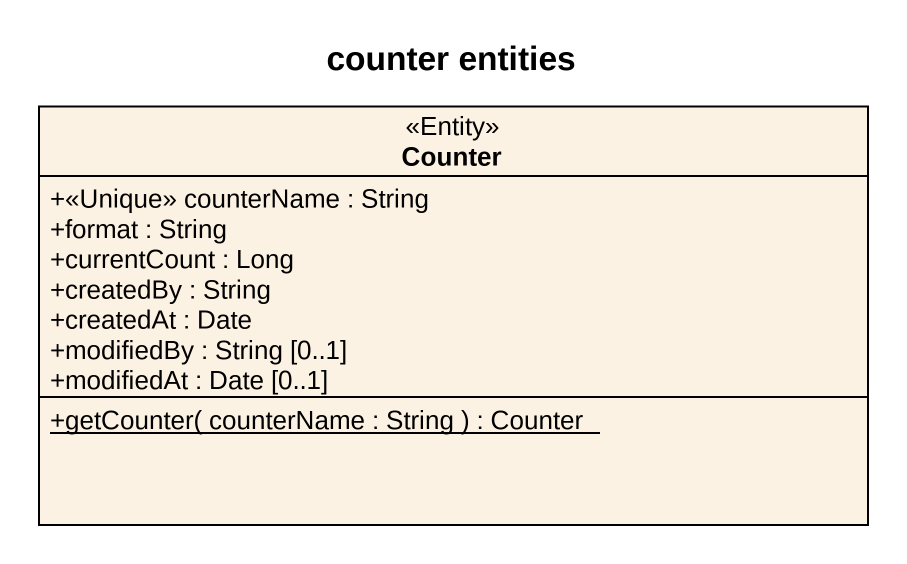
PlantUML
@startuml
title counter entities
hide circle
hide empty members
skinparam classAttributeIconSize 0
class Counter <<Entity>> {
  +<<Unique>> counterName : String
  +format : String
  +currentCount : Long
  +createdBy : String
  +createdAt : Date
  +modifiedBy : String [0..1]
  +modifiedAt : Date [0..1]
  {static} +getCounter( counterName : String ) : Counter
}
@enduml
